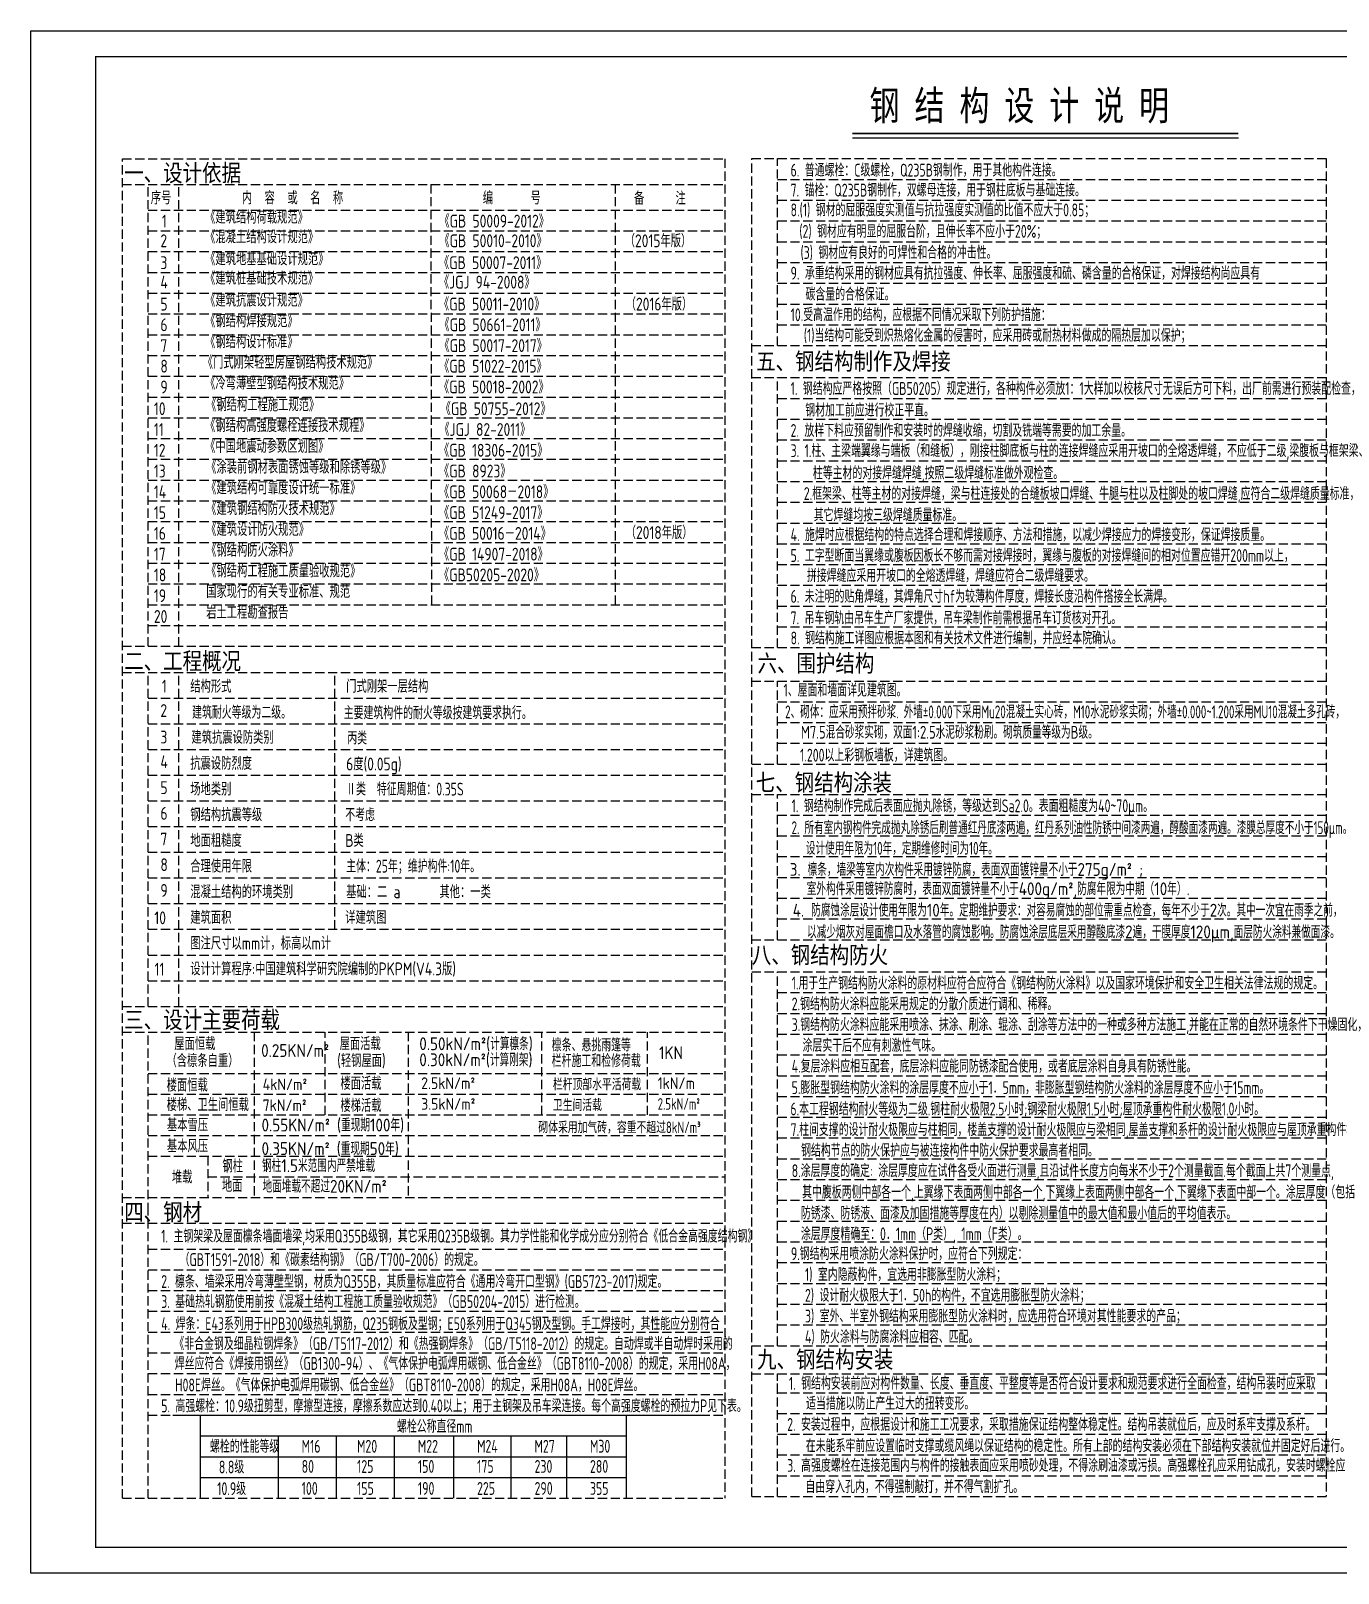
# Model space of a CAD drawing. Extents: x -89996 to 1006241, y -2176 to 440573.
# Drawn here: x -40119 to -4515, y 130594 to 172594 of the extents above; entities that cross this region are included whole.
import ezdxf
from ezdxf.enums import TextEntityAlignment as Align

# ---------------------------------------------------------------- set-up
doc = ezdxf.new("R2010")
doc.units = 0
doc.header["$LTSCALE"] = 1000
doc.header["$MEASUREMENT"] = 0
doc.linetypes.add('DASH', pattern=[0.35, 0.25, -0.1])
for name, color, linetype in [('BORDER', 7, 'Continuous'), ('NUM', 7, 'Continuous'), ('PUB_TITLE', 4, 'Continuous'), ('STAIR', 2, 'Continuous'), ('TEXT', 7, 'Continuous'), ('填充', 251, 'Continuous')]:
    doc.layers.add(name, color=color, linetype=linetype)
doc.styles.get("Standard").update_dxf_attribs({"font": 'gbenor.shx', "bigfont": 'gbcbig.shx'})
doc.styles.add('TSSD_Label', font='tssdeng.shx', dxfattribs={"width": 0.7, "bigfont": 'hztxt.shx'})
doc.styles.add('TSSD_Norm', font='tssdeng.shx', dxfattribs={"bigfont": 'hztxt.shx'})
doc.styles.add('宋体', font='')
doc.styles.get('宋体').set_extended_font_data('SimSun')

msp = doc.modelspace()

# ---------------------------------------------------------------- linework, layer by layer
at = {"color": 2}
msp.add_line((-17744.43, 169681.13), (-7229.78, 169681.13), dxfattribs=at)
at = {"color": 3}
for p, q in [((-31801.47, 134329.72), (-31801.47, 132632.75)), ((-30220.84, 134329.72), (-30220.84, 132632.75)), ((-28608.97, 134329.72), (-28608.97, 132632.75)), ((-27043.4, 134329.72), (-27043.4, 132632.75)), ((-25534.13, 134329.72), (-25534.13, 132632.75))]:
    msp.add_line(p, q, dxfattribs=at)
at = {"layer": 'BORDER', "const_width": 35.35}
msp.add_lwpolyline([(-38351.02, 131300.78), (-38351.02, 171886.64), (18638.87, 171886.64), (18638.87, 131300.78)], close=True, dxfattribs=at)
at = {"layer": 'PUB_TITLE'}
msp.add_lwpolyline([(-40118.7, 130593.71), (-40118.7, 172593.71), (19345.94, 172593.71), (19345.94, 130593.71)], close=True, dxfattribs=at)
at = {"layer": 'STAIR', "const_width": 53.19}
msp.add_lwpolyline([(-17742.58, 169797.74), (-7230.63, 169797.74)], dxfattribs=at)
at = {"layer": 'TEXT', "color": 3}
for p, q in [((-36251.36, 134895.37), (-21811.47, 134895.37)), ((-35506.45, 134895.37), (-35506.45, 132632.75)), ((-23907.26, 134895.37), (-23907.26, 132632.75)), ((-35506.45, 134329.72), (-23907.26, 134329.72)), ((-33386.63, 134329.72), (-33386.63, 132632.75)), ((-35506.45, 133764.06), (-23907.26, 133764.06)), ((-35506.45, 133198.41), (-23907.26, 133198.41))]:
    msp.add_line(p, q, dxfattribs=at)
at = {"layer": '填充', "linetype": 'DASH'}
for p, q in [((-37624.1, 132632.75), (-37624.1, 169112.26)), ((-37624.1, 169112.26), (-21218.14, 169112.26)), ((-21218.14, 169112.26), (-21218.14, 132632.75)), ((-20483.55, 132680.42), (-20483.55, 169113.08)), ((-20483.55, 169113.08), (-4841.58, 169113.08)), ((-19784.02, 164022.18), (-19784.02, 169113.08)), ((-4841.58, 169113.08), (-4841.58, 132680.42)), ((-19784.02, 168547.43), (-4841.58, 168547.43)), ((-37624.1, 168412.69), (-21218.14, 168412.69)), ((-36924.57, 155834.38), (-36924.57, 168412.69)), ((-36085.13, 155834.38), (-36085.13, 168412.69)), ((-29199.32, 156965.69), (-29216.99, 168412.69)), ((-24192.62, 156965.69), (-24192.62, 168412.69)), ((-36924.57, 167713.16), (-21218.14, 167713.16)), ((-19784.02, 167981.77), (-4841.58, 167981.77)), ((-19784.02, 167416.12), (-4841.58, 167416.12)), ((-36924.57, 167147.5), (-21218.14, 167147.5)), ((-19784.02, 166850.46), (-4841.58, 166850.46)), ((-36924.57, 166581.84), (-21218.14, 166581.84)), ((-36924.57, 166016.19), (-21218.14, 166016.19)), ((-19784.02, 166284.8), (-4841.58, 166284.8)), ((-19784.02, 165719.15), (-4841.58, 165719.15)), ((-36924.57, 165450.53), (-21218.14, 165450.53)), ((-19784.02, 165153.49), (-4841.58, 165153.49)), ((-36924.57, 164884.88), (-21218.14, 164884.88)), ((-36924.57, 164319.22), (-21218.14, 164319.22)), ((-19784.02, 164587.84), (-4841.58, 164587.84)), ((-20483.55, 164022.18), (-4841.58, 164022.18)), ((-20483.55, 164022.18), (-4841.58, 164022.18)), ((-36924.57, 163753.56), (-21218.14, 163753.56)), ((-36924.57, 163187.91), (-21218.14, 163187.91)), ((-20483.55, 163150.68), (-4841.58, 163150.68)), ((-19784.02, 155797.15), (-19784.02, 163150.68)), ((-36924.57, 162622.25), (-21218.14, 162622.25)), ((-19784.02, 162585.02), (-4841.58, 162585.02)), ((-36924.57, 162056.6), (-21218.14, 162056.6)), ((-19784.02, 162019.37), (-4841.58, 162019.37)), ((-36924.57, 161490.94), (-21218.14, 161490.94)), ((-19784.02, 161453.71), (-4841.58, 161453.71)), ((-36924.57, 160925.28), (-21218.14, 160925.28)), ((-19784.02, 160888.06), (-4841.58, 160888.06)), ((-36924.57, 160359.63), (-21218.14, 160359.63)), ((-19784.02, 160322.4), (-4841.58, 160322.4)), ((-36924.57, 159793.97), (-21218.14, 159793.97)), ((-19784.02, 159756.74), (-4841.58, 159756.74)), ((-36924.57, 159228.32), (-21218.14, 159228.32)), ((-19784.02, 159191.09), (-4841.58, 159191.09)), ((-36924.57, 158662.66), (-21218.14, 158662.66)), ((-19784.02, 158625.43), (-4841.58, 158625.43)), ((-36924.57, 158097), (-21218.14, 158097)), ((-19784.02, 158059.78), (-4841.58, 158059.78)), ((-36924.57, 157531.35), (-21218.14, 157531.35)), ((-19784.02, 157494.12), (-4841.58, 157494.12)), ((-36924.57, 156965.69), (-21218.14, 156965.69)), ((-19784.02, 156928.46), (-4841.58, 156928.46)), ((-36924.57, 156400.04), (-21218.14, 156400.04)), ((-19784.02, 156362.81), (-4841.58, 156362.81)), ((-37624.1, 155834.38), (-21218.14, 155834.38)), ((-20483.55, 155797.15), (-4841.58, 155797.15)), ((-37624.1, 155121.54), (-21218.14, 155121.54)), ((-36924.57, 146027.6), (-36924.57, 155121.54)), ((-36085.13, 146027.6), (-36085.13, 155121.54)), ((-31840.37, 148126.2), (-31840.37, 155121.54)), ((-20483.55, 154888.35), (-4841.58, 154888.35)), ((-19784.02, 152625.73), (-19784.02, 154888.35)), ((-36924.57, 154422.01), (-21218.14, 154422.01)), ((-19784.02, 154322.7), (-4841.58, 154322.7)), ((-36924.57, 153722.47), (-21218.14, 153722.47)), ((-19784.02, 153757.04), (-4841.58, 153757.04)), ((-36924.57, 153022.94), (-21218.14, 153022.94)), ((-19784.02, 153191.39), (-4841.58, 153191.39)), ((-20483.55, 152625.73), (-4841.58, 152625.73)), ((-36924.57, 152323.4), (-21218.14, 152323.4)), ((-36924.57, 151623.87), (-21218.14, 151623.87)), ((-20483.55, 151802.24), (-4841.58, 151802.24)), ((-19784.02, 147842.65), (-19784.02, 151802.24)), ((-19784.02, 147842.65), (-19784.02, 151651.01)), ((-19784.02, 151236.58), (-4841.58, 151236.58)), ((-36924.57, 150924.34), (-21218.14, 150924.34)), ((-19784.02, 150670.93), (-4841.58, 150670.93)), ((-36924.57, 150224.8), (-21218.14, 150224.8)), ((-19784.02, 150105.27), (-4841.58, 150105.27)), ((-36924.57, 149525.27), (-21218.14, 149525.27)), ((-19784.02, 149539.61), (-4841.58, 149539.61)), ((-36924.57, 148825.73), (-21218.14, 148825.73)), ((-19784.02, 148973.96), (-4841.58, 148973.96)), ((-19784.02, 148408.3), (-4841.58, 148408.3)), ((-36924.57, 148126.2), (-21218.14, 148126.2)), ((-20483.55, 147842.65), (-4841.58, 147842.65)), ((-36924.57, 147426.67), (-21218.14, 147426.67)), ((-36924.57, 146727.13), (-21218.14, 146727.13)), ((-20483.55, 146969.04), (-4841.58, 146969.04)), ((-19784.02, 136787.23), (-19784.02, 146969.04)), ((-19784.02, 146403.38), (-4841.58, 146403.38)), ((-37624.1, 146027.6), (-21218.14, 146027.6)), ((-19784.02, 145837.73), (-4841.58, 145837.73)), ((-37624.1, 145328.06), (-21218.14, 145328.06)), ((-36924.57, 140431.32), (-36924.57, 145328.06)), ((-34038.83, 145328.06), (-34038.83, 140819.69)), ((-32105.41, 143073.88), (-32105.41, 145328.06)), ((-29844.18, 145328.06), (-29844.18, 140819.69)), ((-26201.17, 143073.88), (-26201.17, 145328.06)), ((-23327.56, 143073.88), (-23327.56, 145328.06)), ((-19784.02, 145272.07), (-4841.58, 145272.07)), ((-19784.02, 144706.41), (-4841.58, 144706.41)), ((-36924.57, 144200.97), (-21218.14, 144200.97)), ((-19784.02, 144140.76), (-4841.58, 144140.76)), ((-36924.57, 143639.14), (-21218.14, 143639.14)), ((-19784.02, 143575.1), (-4841.58, 143575.1)), ((-36924.57, 143073.88), (-21218.14, 143073.88)), ((-19784.02, 143009.45), (-4841.58, 143009.45)), ((-36924.57, 142510.33), (-21218.14, 142510.33)), ((-19784.02, 142443.79), (-4841.58, 142443.79)), ((-36924.57, 141946.78), (-21218.14, 141946.78)), ((-35300.61, 141946.78), (-35300.61, 140819.69)), ((-19784.02, 141878.13), (-4841.58, 141878.13)), ((-35300.61, 141383.24), (-21218.14, 141383.24)), ((-19784.02, 141312.48), (-4841.58, 141312.48)), ((-37624.1, 140819.69), (-21218.14, 140819.69)), ((-36924.57, 140819.69), (-21218.14, 140819.69)), ((-19784.02, 140746.82), (-4841.58, 140746.82)), ((-36924.57, 132632.75), (-36924.57, 140431.32)), ((-37624.1, 140120.16), (-21218.14, 140120.16)), ((-37624.1, 140120.16), (-21218.14, 140120.16)), ((-19784.02, 140181.17), (-4841.58, 140181.17)), ((-19784.02, 139615.51), (-4841.58, 139615.51)), ((-36924.57, 139420.62), (-21218.14, 139420.62)), ((-19784.02, 139049.85), (-4841.58, 139049.85)), ((-36924.57, 138854.97), (-21218.14, 138854.97)), ((-36924.57, 138289.31), (-21218.14, 138289.31)), ((-19784.02, 138484.2), (-4841.58, 138484.2)), ((-19784.02, 137918.54), (-4841.58, 137918.54)), ((-36924.57, 137723.65), (-21218.14, 137723.65)), ((-19784.02, 137352.89), (-4841.58, 137352.89)), ((-36924.57, 137158), (-21218.14, 137158)), ((-36924.57, 136592.34), (-21218.14, 136592.34)), ((-20483.55, 136787.23), (-4841.58, 136787.23)), ((-19784.02, 136787.23), (-4841.58, 136787.23)), ((-36924.57, 136026.69), (-21218.14, 136026.69)), ((-20483.55, 136017.23), (-4841.58, 136017.23)), ((-19784.02, 135508.7), (-19784.02, 136017.23)), ((-19784.02, 132680.42), (-19784.02, 136017.23)), ((-36924.57, 135461.03), (-21218.14, 135461.03)), ((-19784.02, 135508.7), (-4841.58, 135508.7)), ((-36924.57, 134895.37), (-21218.14, 134895.37)), ((-19784.02, 134943.05), (-4841.58, 134943.05)), ((-19784.02, 134377.39), (-4841.58, 134377.39)), ((-19784.02, 133811.74), (-4841.58, 133811.74)), ((-19784.02, 133246.08), (-4841.58, 133246.08)), ((-37624.1, 132632.75), (-21218.14, 132632.75)), ((-20483.55, 132680.42), (-4841.58, 132680.42))]:
    msp.add_line(p, q, dxfattribs=at)

# ---------------------------------------------------------------- texts
at = {"layer": 'BORDER', "style": '宋体', "width": 0.75}
msp.add_text('钢 结 构 设 计 说 明', height=797.8387, dxfattribs=at).set_placement((-17275.96, 170163.94))
at = {"layer": 'NUM', "style": 'TSSD_Norm'}
for s, height, width, p in [('6. 普通螺栓：C级螺栓，Q235B钢制作，用于其他构件连接。', 350, 0.7, (-19427.53, 168624.81)), ('7. 锚栓：Q235B钢制作，双螺母连接，用于钢柱底板与基础连接。', 350, 0.7, (-19427.53, 168081.79)), ('序号', 350, 0.8, (-36852.39, 167869.52)), ('内  容  或  名  称', 350, 0.8, (-34371.72, 167869.52)), ('编      号', 350, 0.8, (-27810.28, 167869.52)), ('备     注', 350, 0.8, (-23691.33, 167858.93)), ('1', 350, 0.8, (-36549.96, 167237.7)), ('《GB 50009-2012》', 350, 0.8, (-28993.92, 167237.7)), ('8.(1) 钢材的屈服强度实测值与抗拉强度实测值的比值不应大于0.85；', 350, 0.7, (-19427.53, 167542.02)), ('(2) 钢材应有明显的屈服台阶，且伸长率不应小于20%；', 350, 0.7, (-19189.29, 166960.19)), ('2', 350, 0.8, (-36589.78, 166701.28)), ('《GB 50010-2010》', 350, 0.8, (-28993.92, 166701.28)), ('（2015年版）    ', 350, 0.8, (-23945.26, 166701.28)), ('(3) 钢材应有良好的可焊性和合格的冲击性。', 350, 0.7, (-19157.4, 166381.16)), ('3', 350, 0.8, (-36589.78, 166104.66)), ('《GB 50007-2011》', 350, 0.8, (-29005.8, 166104.66)), ('4', 350, 0.8, (-36589.78, 165575.68)), ('《JGJ 94-2008》', 350, 0.8, (-29005.8, 165575.68)), ('9. 承重结构采用的钢材应具有抗拉强度、伸长率、屈服强度和硫、磷含量的合格保证，对焊接结构尚应具有', 350, 0.7, (-19427.53, 165819.62)), ('碳含量的合格保证。', 350, 0.7, (-19021.66, 165247.8)), ('5', 350, 0.8, (-36589.78, 164977.71)), ('《GB 50011-2010》', 350, 0.8, (-29005.8, 164977.71)), ('（2016年版）    ', 350, 0.8, (-23918.13, 164977.71)), ('10.受高温作用的结构，应根据不同情况采取下列防护措施： ', 350, 0.7, (-19427.53, 164687.55)), ('6', 350, 0.8, (-36589.78, 164413.93)), ('《GB 50661-2011》', 350, 0.8, (-28993.92, 164413.93)), ('《GB 50017-2017》', 350, 0.8, (-28993.92, 163846.48)), ('(1)当结构可能受到炽热熔化金属的侵害时，应采用砖或耐热材料做成的隔热层加以保护；', 350, 0.7, (-19067.62, 164124.54)), ('7', 350, 0.8, (-36589.78, 163846.48)), ('8', 350, 0.8, (-36589.78, 163286.41)), ('《GB 51022-2015》', 350, 0.8, (-29002.16, 163286.41)), ('9', 350, 0.8, (-36589.78, 162720.75)), ('《GB 50018-2002》', 350, 0.8, (-29005.8, 162720.75)), ('1. 钢结构应严格按照（GB50205）规定进行，各种构件必须放1：1大样加以校核尺寸无误后方可下料，出厂前需进行预装配检查，', 350, 0.7, (-19427.53, 162679.27)), ('10', 350, 0.8, (-36766.69, 162127.92)), ('《GB 50755-2012》', 350, 0.8, (-28960.95, 162127.92)), ('钢材加工前应进行校正平直。', 350, 0.7, (-19027.33, 162087.87)), ('11', 350, 0.8, (-36766.69, 161562.26)), ('《JGJ 82-2011》', 350, 0.8, (-28993.92, 161562.26)), ('2. 放样下料应预留制作和安装时的焊缝收缩，切割及铣端等需要的加工余量。', 350, 0.7, (-19427.53, 161536.4)), ('12', 350, 0.8, (-36766.69, 160996.61)), ('《GB 18306-2015》', 350, 0.8, (-29005.8, 160996.61)), ('3. 1.柱、主梁端翼缘与端板（和缝板），刚接柱脚底板与柱的连接焊缝应采用开坡口的全熔透焊缝，不应低于二级,梁腹板与框架梁、', 350, 0.7, (-19427.53, 160985.57)), ('13', 350, 0.8, (-36766.69, 160430.95)), ('《GB 8923》', 350, 0.8, (-29005.8, 160430.95)), ('柱等主材的对接焊缝焊缝,按照二级焊缝标准做外观检查。', 350, 0.7, (-18820.53, 160379.17)), ('14', 350, 0.8, (-36766.69, 159865.29)), ('《GB 50068－2018》', 350, 0.8, (-29005.8, 159865.29)), ('2.框架梁、柱等主材的对接焊缝，梁与柱连接处的合缝板坡口焊缝、牛腿与柱以及柱脚处的坡口焊缝,应符合二级焊缝质量标准， ', 350, 0.7, (-19067.72, 159818.24)), ('15', 350, 0.8, (-36766.69, 159299.64)), ('《GB 51249-2017》', 350, 0.8, (-29005.8, 159299.64)), ('其它焊缝均按三级焊缝质量标准。', 350, 0.7, (-18797.27, 159234.73)), ('16', 350, 0.8, (-36766.69, 158733.98)), ('《GB 50016－2014》', 350, 0.8, (-29005.8, 158733.98)), ('（2018年版）    ', 350, 0.8, (-23918.13, 158755.49)), ('4. 施焊时应根据结构的特点选择合理和焊接顺序、方法和措施，以减少焊接应力的焊接变形，保证焊接质量。', 350, 0.7, (-19427.53, 158695.96)), ('17', 350, 0.8, (-36766.69, 158168.33)), ('《GB 14907-2018》', 350, 0.8, (-29005.8, 158168.33)), ('5. 工字型断面当翼缘或腹板因板长不够而需对接焊接时，翼缘与腹板的对接焊缝间的相对位置应错开200mm以上，', 350, 0.7, (-19427.53, 158130.87)), ('18', 350, 0.8, (-36766.69, 157602.67)), ('《GB50205-2020》', 350, 0.8, (-29005.8, 157602.67)), ('拼接焊缝应采用开坡口的全熔透焊缝，焊缝应符合二级焊缝要求。', 350, 0.7, (-18982.82, 157585.04)), ('19', 350, 0.8, (-36766.69, 157037.01)), ('6. 未注明的贴角焊缝，其焊角尺寸hf为较薄构件厚度，焊接长度沿构件搭接全长满焊。', 350, 0.7, (-19427.53, 157017.04)), ('20', 350, 0.8, (-36766.69, 156471.36)), ('7. 吊车钢轨由吊车生产厂家提供，吊车梁制作前需根据吊车订货核对开孔。', 350, 0.7, (-19427.53, 156432.32)), ('8. 钢结构施工详图应根据本图和有关技术文件进行编制，并应经本院确认。', 350, 0.7, (-19427.53, 155884.38)), ('1', 350, 0.8, (-36549.96, 154572.23)), ('结构形式', 350, 0.8, (-35775.8, 154568.55)), ('门式刚架一层结构', 350, 0.8, (-31531.05, 154568.55)), ('1、屋面和墙面详见建筑图。', 350, 0.7, (-19621.43, 154463.36)), ('2', 350, 0.8, (-36589.78, 153909.21)), ('建筑耐火等级为二级。 ', 350, 0.7, (-35727.32, 153858.49)), ('主要建筑构件的耐火等级按建筑要求执行。', 350, 0.7, (-31597.04, 153845.43)), ('2、砌体：应采用预拌砂浆. 外墙%%P0.000下采用Mu20混凝土实心砖，M10水泥砂浆实砌；外墙%%P0.000~1.200采用MU10混凝土多孔砖，', 350, 0.65, (-19575.74, 153873.07)), ('3', 350, 0.8, (-36589.78, 153186.91)), ('建筑抗震设防类别', 350, 0.8, (-35744.84, 153178.13)), ('丙类', 350, 0.7, (-31500.09, 153160.21)), ('M7.5混合砂浆实砌，双面1:2.5水泥砂浆粉刷。砌筑质量等级为B级。', 350, 0.75, (-19147.58, 153317.83)), ('1.200以上彩钢板墙板，详建筑图。', 350, 0.7, (-19169.52, 152694.85)), ('4', 350, 0.8, (-36589.78, 152515.58)), ('抗震设防烈度', 350, 0.8, (-35775.8, 152469.95)), ('6度(0.05g)', 350, 0.8, (-31531.05, 152453.94)), ('5', 350, 0.8, (-36589.78, 151809.41)), ('场地类别', 350, 0.8, (-35775.8, 151770.42)), ('1. 钢结构制作完成后表面应抛丸除锈，等级达到Sa2.0。表面粗糙度为40~70μm。', 350, 0.7, (-19400.74, 151315.11, -1998.67)), ('6', 350, 0.8, (-36589.78, 151109.88)), ('钢结构抗震等级', 350, 0.8, (-35775.8, 151070.88)), ('2. 所有室内钢构件完成抛丸除锈后刷普通红丹底漆两遍，红丹系列油性防锈中间漆两遍，醇酸面漆两遍。漆膜总厚度不小于150μm。', 350, 0.65, (-19400.74, 150719.27, -1998.67)), ('7', 350, 0.8, (-36589.78, 150410.35)), ('地面粗糙度', 350, 0.8, (-35775.8, 150371.35)), ('B', 350, 0.8, (-31555.59, 150371.35)), ('类', 350, 0.8, (-31332.11, 150371.35)), ('设计使用年限为10年，定期维修时间为10年。', 350, 0.65, (-19009.83, 150158.37, -1998.67)), ('8', 350, 0.8, (-36589.78, 149710.81)), ('合理使用年限', 350, 0.8, (-35775.8, 149671.82)), ('9', 350, 0.8, (-36589.78, 149011.28)), ('混凝土结构的环境类别', 350, 0.8, (-35775.8, 148972.28)), ('基础：二 a', 350, 0.8, (-31531.05, 148972.28)), ('   其他：一类', 350, 0.8, (-29500.91, 148972.28)), ('10', 350, 0.8, (-36755.49, 148263.89)), ('建筑面积', 350, 0.8, (-35775.8, 148272.75)), ('详建筑图', 350, 0.8, (-31556.15, 148272.75)), ('图注尺寸以mm计，标高以m计', 350, 0.8, (-35775.8, 147573.21)), ('11', 350, 0.8, (-36749.4, 146864.82)), ('设计计算程序:中国建筑科学研究院编制的PKPM(V4.3版)', 350, 0.8, (-35775.8, 146873.68)), ('1.用于生产钢结构防火涂料的原材料应符合应符合《钢结构防火涂料》以及国家环境保护和安全卫生相关法律法规的规定。', 350, 0.7, (-19397.68, 146486.15)), ('2.钢结构防火涂料应能采用规定的分散介质进行调和、稀释。', 350, 0.7, (-19397.68, 145920.5)), ('3.钢结构防火涂料应能采用喷涂、抹涂、刷涂、辊涂、刮涂等方法中的一种或多种方法施工,并能在正常的自然环境条件下干燥固化，', 350, 0.7, (-19397.68, 145354.84)), ('屋面恒载', 350, 0.8, (-36210.71, 144835.24)), ('屋面活载', 350, 0.8, (-31710.05, 144835.24)), ('涂层实干后不应有刺激性气味。', 350, 0.7, (-19102.15, 144789.18)), ('（含檩条自重）', 350, 0.8, (-36423.09, 144375.3)), ('(轻钢屋面)', 350, 0.8, (-31774.7, 144375.3)), ('4.复层涂料应相互配套，底层涂料应能同防锈漆配合使用，或者底层涂料自身具有防锈性能。', 350, 0.7, (-19397.68, 144223.53)), ('楼面恒载', 350, 0.8, (-36420.11, 143708.15)), ('楼面活载', 350, 0.8, (-31687.22, 143755.38)), ('栏杆顶部水平活荷载', 318.182, 0.8, (-25901.1, 143744.01)), ('5.膨胀型钢结构防火涂料的涂层厚度不应小于1．5mm，非膨胀型钢结构防火涂料的涂层厚度不应小于15mm。', 350, 0.7, (-19397.68, 143639.53)), ('楼梯、卫生间恒载', 350, 0.8, (-36420.11, 143176.38)), ('楼梯活载', 350, 0.8, (-31687.22, 143152.84)), ('卫生间活载', 318.182, 0.8, (-25901.1, 143178.74)), ('6.本工程钢结构耐火等级为二级.钢柱耐火极限2.5小时;钢梁耐火极限1.5小时;屋顶承重构件耐火极限1.0小时。  ', 350, 0.7, (-19432.68, 143060.06)), ('基本雪压', 350, 0.8, (-36412.24, 142622.62)), ('7.柱间支撑的设计耐火极限应与柱相同，楼盖支撑的设计耐火极限应与梁相同,屋盖支撑和系杆的设计耐火极限应与屋顶承重构件相同。', 350, 0.7, (-19427.61, 142497.17)), ('基本风压', 350, 0.8, (-36412.24, 142049.37)), ('钢结构节点的防火保护应与被连接构件中防火保护要求最高者相同。', 350, 0.7, (-19142.78, 141931.4)), ('堆载', 350, 0.8, (-36278.8, 141203.91)), ('钢柱', 350, 0.8, (-34901.49, 141503.79)), ('8.涂层厚度的确定: 涂层厚度应在试件各受火面进行测量,且沿试件长度方向每米不少于2个测量截面.每个截面上共7个测量点,', 350, 0.7, (-19397.68, 141376.91)), ('地面', 350, 0.8, (-34914.18, 140971.56)), ('其中腹板两侧中部各一个,上翼缘下表面两侧中部各一个,下翼缘上表面两侧中部各一个,下翼缘下表面中部一个。涂层厚度（包括', 350, 0.7, (-19114.56, 140795)), ('防锈漆、防锈液、面漆及加固措施等厚度在内）以剔除测量值中的最大值和最小值后的平均值表示。', 350, 0.7, (-19147.77, 140224.15)), ('涂层厚度精确至：0．1mm（P类）, 1mm（F类）。', 350, 0.7, (-19147.77, 139658.49)), ('9.钢结构采用喷涂防火涂料保护时，应符合下列规定：         ', 350, 0.7, (-19419.01, 139117.48)), ('1) 室内隐蔽构件，宜选用非膨胀型防火涂料；', 350, 0.7, (-19035.68, 138550.93)), ('3. 基础热轧钢筋使用前按《混凝土结构工程施工质量验收规范》（GB50204-2015）进行检测。', 350, 0.7, (-36568.07, 137814.07)), ('2) 设计耐火极限大于1．50h的构件，不宜选用膨胀型防火涂料；     ', 350, 0.7, (-19035.68, 137985.27)), ('3) 室外、半室外钢结构采用膨胀型防火涂料时，应选用符合环境对其性能要求的产品；     ', 350, 0.7, (-19035.68, 137419.62)), ('4. 焊条：E43系列用于HPB300级热轧钢筋，Q235钢板及型钢；E50系列用于Q345钢及型钢。手工焊接时，其性能应分别符合', 350, 0.7, (-36568.07, 137212.95)), ('《非合金钢及细晶粒钢焊条》（GB/T5117-2012）和《热强钢焊条》（GB/T5118-2012）的规定。自动焊或半自动焊时采用的', 350, 0.7, (-36209.91, 136668.27)), ('4) 防火涂料与防腐涂料应相容、匹配。     ', 350, 0.7, (-19035.68, 136853.96)), ('焊丝应符合《焊接用钢丝》（GB1300-94）、《气体保护电弧焊用碳钢、低合金丝》（GBT8110-2008）的规定，采用H08A，', 350, 0.7, (-36199.56, 136129.51)), ('H08E焊丝。《气体保护电弧焊用碳钢、低合金丝》（GBT8110-2008）的规定，采用H08A，H08E焊丝。', 350, 0.7, (-36188.86, 135542.94)), ('1. 钢结构安装前应对构件数量、长度、垂直度、平整度等是否符合设计要求和规范要求进行全面检查，结构吊装时应采取', 350, 0.7, (-19474.47, 135586.57)), ('5. 高强螺栓：10.9级扭剪型，摩擦型连接，摩擦系数应达到0.40以上；用于主钢架及吊车梁连接。每个高强度螺栓的预拉力P见下表。', 350, 0.7, (-36568.07, 134973.89)), ('适当措施以防止产生过大的扭转变形。', 350, 0.7, (-19005.81, 135041.76)), ('2. 安装过程中，应根据设计和施工工况要求，采取措施保证结构整体稳定性。结构吊装就位后，应及时系牢支撑及系杆。', 350, 0.7, (-19520.71, 134467.84)), ('螺栓公称直径mm', 350, 0.7, (-30147.49, 134416.19)), ('螺栓的性能等级', 350, 0.7, (-35240.48, 133870.06)), ('M16', 350, 0.7, (-32743.47, 133873.72)), ('M20', 350, 0.7, (-31234.68, 133873.72)), ('M22', 350, 0.7, (-29577.68, 133873.72)), ('M24', 350, 0.7, (-27965.81, 133873.72)), ('M27', 350, 0.7, (-26400.24, 133873.72)), ('M30', 350, 0.7, (-24890.97, 133873.72)), ('在未能系牢前应设置临时支撑或缆风绳以保证结构的稳定性。所有上部的结构安装必须在下部结构安装就位并固定好后进行。', 350, 0.7, (-19011.27, 133887.24)), ('8.8级', 350, 0.7, (-34997.97, 133309.69)), ('80', 350, 0.7, (-32743.47, 133324.96)), ('125', 350, 0.7, (-31234.68, 133324.96)), ('150', 350, 0.7, (-29577.68, 133324.96)), ('175', 350, 0.7, (-27965.81, 133324.96)), ('230', 350, 0.7, (-26400.24, 133324.96)), ('280', 350, 0.7, (-24890.97, 133324.96)), ('3. 高强度螺栓在连接范围内与构件的接触表面应采用喷砂处理，不得涂刷油漆或污损。高强螺栓孔应采用钻成孔，安装时螺栓应', 350, 0.7, (-19520.71, 133352.06)), ('自由穿入孔内，不得强制敲打，并不得气割扩孔。', 350, 0.7, (-19022.94, 132773.56)), ('10.9级', 350, 0.7, (-35044.46, 132719.27)), ('100', 350, 0.7, (-32743.47, 132725.86)), ('155', 350, 0.7, (-31234.68, 132725.86)), ('190', 350, 0.7, (-29577.68, 132725.86)), ('225', 350, 0.7, (-27965.81, 132725.86)), ('290', 350, 0.7, (-26400.24, 132725.86)), ('355', 350, 0.7, (-24890.97, 132725.86))]:
    msp.add_text(s, height=height, dxfattribs=dict(at, width=width)).set_placement(p)
at = {"layer": 'NUM', "style": 'TSSD_Norm', "width": 0.8}
for s, p in [('《建筑结构荷载规范》', (-35372.55, 167237.7)), ('《混凝土结构设计规范》', (-35372.55, 166701.28)), ('《建筑地基基础设计规范》', (-35372.55, 166104.66)), ('《建筑桩基础技术规范》', (-35372.55, 165575.68)), ('《建筑抗震设计规范》', (-35372.55, 164977.71)), ('《钢结构焊接规范》', (-35372.55, 164413.93)), ('《钢结构设计标准》', (-35372.55, 163846.48)), ('《门式刚架轻型房屋钢结构技术规范》', (-35436.67, 163286.41)), ('《冷弯薄壁型钢结构技术规范》', (-35372.55, 162720.75)), ('《钢结构工程施工规范》', (-35345.32, 162127.92)), ('《钢结构高强度螺栓连接技术规程》', (-35372.9, 161562.26)), ('《中国地震动参数区划图》', (-35372.9, 160996.61)), ('《涂装前钢材表面锈蚀等级和除锈等级》', (-35343.37, 160430.95)), ('《建筑结构可靠度设计统一标准》', (-35343.37, 159865.29)), ('《建筑钢结构防火技术规范》', (-35343.37, 159299.64)), ('《建筑设计防火规范》', (-35343.37, 158733.98)), ('《钢结构防火涂料》', (-35343.37, 158168.33)), ('《钢结构工程施工质量验收规范》', (-35343.37, 157602.67)), ('国家现行的有关专业标准、规范', (-35343.37, 157041.97)), ('岩土工程勘查报告', (-35343.37, 156476.31))]:
    msp.add_text(s, height=350, dxfattribs=at).set_placement(p, align=Align.BOTTOM_LEFT)
at = {"layer": 'NUM', "color": 6, "style": 'TSSD_Norm', "width": 0.7}
for s, p in [('Ⅱ类  特征周期值：0.35S', (-31531.05, 151770.42)), ('不考虑', (-31555.59, 151070.88)), ('主体：25年；维护构件:10年。', (-31531.05, 149671.82))]:
    msp.add_text(s, height=350, dxfattribs=at).set_placement(p)
at = {"layer": 'NUM'}
for s, height, p in [('3. 檩条，墙梁等室内次构件采用镀锌防腐，表面双面镀锌量不小于275g/m² ;', 350, (-19450.86, 149582.13)), ('室外构件采用镀锌防腐时，表面双面镀锌量不小于400g/m²,防腐年限为中期（10年）.', 350, (-18987.59, 149055.54)), ('4. 防腐蚀涂层设计使用年限为10年。定期维护要求：对容易腐蚀的部位需重点检查，每年不少于2次。其中一次宜在雨季之前，', 350, (-19368.96, 148471.95)), ('以减少烟灰对屋面檐口及水落管的腐蚀影响。防腐蚀涂层底层采用醇酸底漆2遍，干膜厚度120μm,面层防火涂料兼做面漆。', 350, (-18980.48, 147880.9)), ('0.25KN/m²', 350, (-33846.29, 144650.21)), ('0.50kN/m²(计算檩条)', 350, (-29539.52, 144834.85)), ('1KN', 350, (-23010.64, 144589.26)), ('0.30kN/m²(计算刚架)', 350, (-29539.52, 144398.34)), ('1kN/m', 318.182, (-23046.45, 143776.77)), ('0.55KN/m² (重现期100年)', 350, (-33835.63, 142621.41)), ('0.35KN/m² (重现期50年)', 350, (-33835.63, 141980.36)), ('钢柱1.5米范围内严禁堆载', 350, (-33822.89, 141514.57)), ('地面堆载不超过20KN/m²', 350, (-33808.55, 140954.01))]:
    msp.add_text(s, height=height, dxfattribs=at).set_placement(p)
at = {"layer": 'NUM', "color": 1, "width": 0.7}
for s, height, style, p in [('檩条、悬挑雨篷等', 350, 'TSSD_Norm', (-25932.04, 144800.37)), ('栏杆施工和检修荷载', 350, 'TSSD_Norm', (-25932.9, 144371.94)), ('砌体采用加气砖，容重不超过8kN/m%%1403', 318.1818, 'TSSD_Label', (-26296.9, 142574.46)), ('1. 主钢架梁及屋面檩条墙面墙梁,均采用Q355B级钢，其它采用Q235B级钢。其力学性能和化学成分应分别符合《低合金高强度结构钢》', 350, 'TSSD_Norm', (-36568.07, 139596.89)), ('（GBT1591-2018）和《碳素结构钢》（GB/T700-2006）的规定。', 350, 'TSSD_Norm', (-36068.21, 138956.64)), ('2. 檩条、墙梁采用冷弯薄壁型钢，材质为Q355B，其质量标准应符合《通用冷弯开口型钢》(GB5723-2017)规定。', 350, 'TSSD_Norm', (-36568.07, 138360.67))]:
    msp.add_text(s, height=height, dxfattribs=dict(at, style=style)).set_placement(p)
at = {"layer": 'NUM', "color": 3}
for s, p in [('4kN/m²', (-33804.03, 143746.03)), ('2.5kN/m²', (-29487.49, 143776.77)), ('7kN/m²', (-33804.03, 143176.55)), ('3.5kN/m²', (-29487.49, 143211.51))]:
    msp.add_text(s, height=318.182, dxfattribs=at).set_placement(p)
at = {"layer": 'NUM', "color": 3, "style": 'TSSD_Label', "width": 0.7}
msp.add_text('2.5kN/m%%1402', height=318.1818, dxfattribs=at).set_placement((-23046.45, 143211.51))
at = {"layer": 'TEXT', "color": 3, "style": 'TSSD_Norm'}
for s, p in [('一、设计依据', (-37577.16, 168442.83)), ('五、钢结构制作及焊接', (-20366.87, 163310.4)), ('二、工程概况', (-37577.16, 155150.98)), ('六、围护结构', (-20327.95, 155088.87)), ('七、钢结构涂装', (-20377.01, 151844.93)), ('八、钢结构防火', (-20483.55, 147145.92)), ('三、设计主要荷载', (-37577.16, 145379.78)), ('四、钢材', (-37577.16, 140143.6)), ('九、钢结构安装', (-20339.11, 136130.39))]:
    msp.add_text(s, height=530.303, dxfattribs=at).set_placement(p)

doc.saveas('drawing.dxf')
